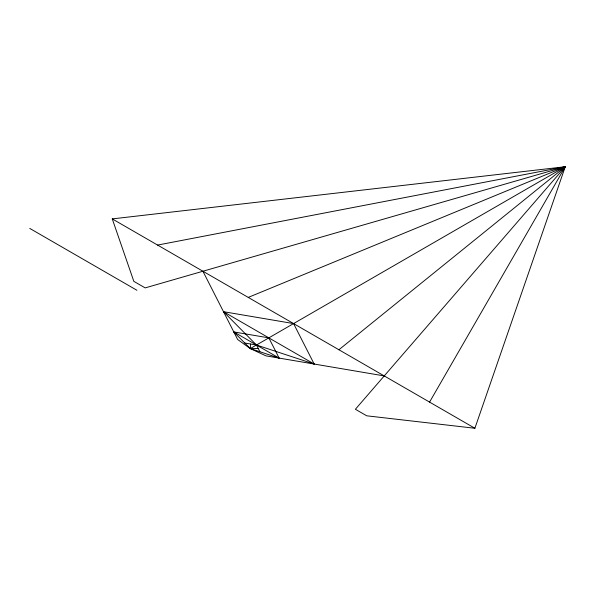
<?xml version="1.0" encoding="UTF-8"?>
<svg xmlns="http://www.w3.org/2000/svg" width="595" height="595" viewBox="0 0 595 595"><rect width="100%" height="100%" fill="white"/><g stroke="black" fill="none" stroke-linecap="round" stroke-linejoin="round"><path stroke-width="0.89" d="M384.236 375.921L265.987 355.87L250.279 348.581L250.621 344.022M157.593 245.073L565.25 166.734L355.386 409.263L366.721 415.808L474.892 428.266L565.25 166.734L112.262 218.9L133.838 281.353L145.173 287.898L565.25 166.734L429.568 402.094M338.905 349.756L565.25 166.734L248.249 297.411M202.917 271.246L237.658 339.507L250.279 348.581L565.25 166.734M250.279 348.581L279.129 358.093L268.836 337.871L233.798 331.928L250.279 348.581L258.104 348.425M259.896 351.757L256.467 345.011L223.504 311.698L293.58 323.583L314.167 364.036L256.467 345.011L244.783 343.032M112.262 218.9L474.892 428.266M223.504 311.698L314.167 364.036M233.798 331.928L279.129 358.093M29.75 228.406L136.924 290.278"/></g></svg>
